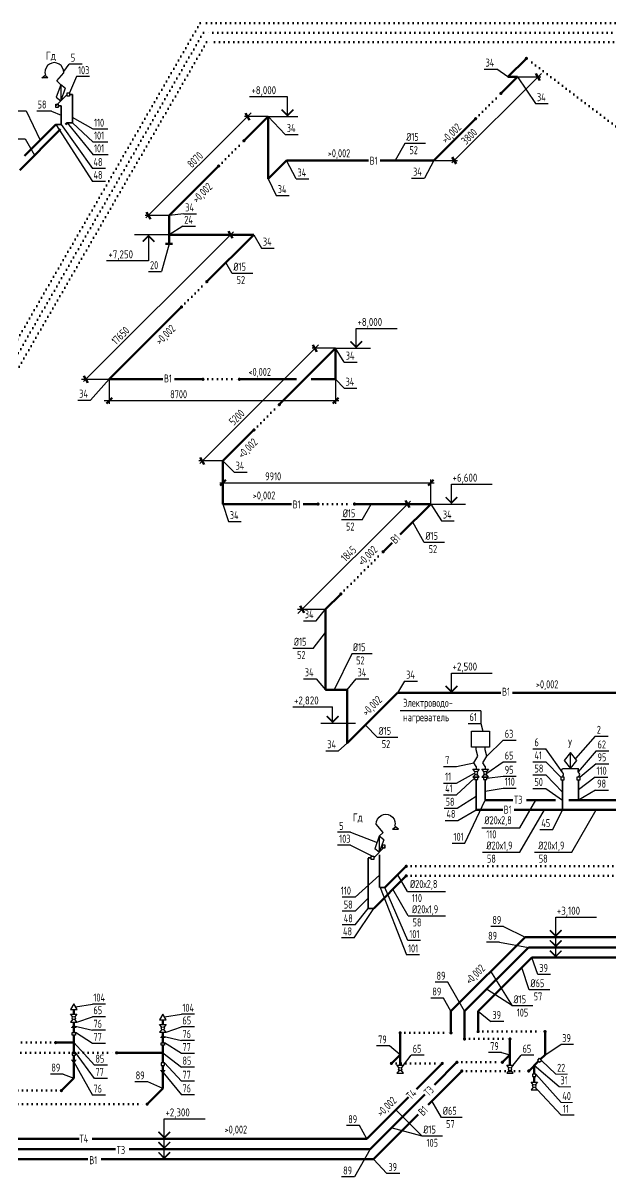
# Model space of a CAD drawing. Header units: millimetres. Extents: x 170992 to 3444916, y -723939 to 111177.
# Drawn here: x 1780852 to 1799205, y -374398 to -338361 of the extents above; entities that cross this region are included whole.
import ezdxf
from ezdxf.enums import TextEntityAlignment as Align

# ---------------------------------------------------------------- set-up
doc = ezdxf.new("R2010")
doc.units = ezdxf.units.MM
doc.linetypes.add('пунктирнаяX2', pattern=[0.5, 0, -0.5])
doc.linetypes.add('ШТРИХОВАЯ', pattern=[0.75, 0.5, -0.25])
doc.layers.add('0. В', color=1, linetype='Continuous')
doc.layers.add('028-WSS-B', color=3, linetype='Continuous')
for name, color, linetype, lineweight in [('0. В выноски', 2, 'Continuous', 25), ('_fek', 6, 'Continuous', 50), ('_tex_fek', 4, 'Continuous', 25), ('_vodo', 3, 'Continuous', 50)]:
    doc.layers.add(name, color=color, linetype=linetype, lineweight=lineweight)
doc.layers.add('0_ГТ-20_Изм.1', color=7, linetype='Continuous', true_color=0xe000e0)
doc.styles.add('GOST 2.304', font='CS_Gost2304.shx')
doc.styles.add('ГОСТ 2.304', font='cs_gost2304.shx')

# ---------------------------------------------------------------- blocks, each defined once
blk = doc.blocks.new('A$C192E26FC')
at = {"layer": '0. В выноски', "lineweight": -3, "ltscale": 100}
for p, q in [((-40, 31), (-125, 100)), ((-125, 100), (-125, -100)), ((39, 32), (123, 100)), ((123, 100), (123, -100)), ((-125, -100), (-39, -31)), ((123, -100), (38, -32))]:
    blk.add_line(p, q, dxfattribs=at)
blk.add_circle((0, 0), 50, dxfattribs=at)

msp = doc.modelspace()

# ---------------------------------------------------------------- linework, layer by layer
at = {"layer": '0. В', "color": 1, "linetype": 'ШТРИХОВАЯ', "ltscale": 250, "const_width": 50}
for points in [[(1782397, -340590), (1782304, -340590)], [(1782397, -340590), (1782397, -341475)], [(1782397, -341475), (1782224, -341475)]]:
    msp.add_lwpolyline(points, dxfattribs=at)
at = {"layer": '0. В', "color": 150, "linetype": 'ШТРИХОВАЯ', "ltscale": 250, "const_width": 50}
for points in [[(1782043, -340944), (1781950, -340944)], [(1782043, -340944), (1782043, -341528)], [(1782043, -341528), (1781871, -341528)]]:
    msp.add_lwpolyline(points, dxfattribs=at)
at = {"layer": '0. В', "color": 5, "ltscale": 250, "const_width": 50, "elevation": 24299}
for points in [[(1794995, -361989), (1794995, -362928)], [(1797691, -362928), (1797691, -361995)]]:
    msp.add_lwpolyline(points, dxfattribs=at)
at = {"layer": '0. В', "color": 1, "ltscale": 250, "const_width": 50, "elevation": 24299}
msp.add_lwpolyline([(1795278, -361989), (1795278, -362628)], dxfattribs=at)
at = {"layer": '0. В', "color": 1, "ltscale": 100, "const_width": 50, "elevation": 48599}
msp.add_lwpolyline([(1798196, -362628), (1798196, -361996)], dxfattribs=at)
at = {"layer": '0. В', "color": 1, "linetype": 'ШТРИХОВАЯ', "ltscale": 250, "const_width": 50, "elevation": 24299}
for points in [[(1791978, -364335), (1791978, -365360)], [(1792071, -364080), (1792057, -364080)], [(1792002, -365360), (1792151, -365360)]]:
    msp.add_lwpolyline(points, dxfattribs=at)
at = {"layer": '0. В', "color": 150, "linetype": 'ШТРИХОВАЯ', "ltscale": 250, "const_width": 50, "elevation": 24299}
for points in [[(1791625, -364434), (1791625, -366013)], [(1791718, -364434), (1791625, -364434)], [(1791625, -366013), (1791798, -366013)]]:
    msp.add_lwpolyline(points, dxfattribs=at)
at = {"layer": '0. В выноски'}
for p, q in [((1781432, -340068), (1781526, -339998)), ((1781620, -340068), (1781432, -340068)), ((1781554, -339957), (1781526, -339998)), ((1781620, -340068), (1781526, -339998)), ((1781530, -339914), (1781554, -339957)), ((1781907, -340165), (1782123, -339914)), ((1782028, -340286), (1781907, -340165)), ((1782028, -340286), (1781887, -340678)), ((1782028, -340286), (1782028, -340786)), ((1782170, -340395), (1782028, -340286)), ((1782170, -340395), (1782028, -340786)), ((1781871, -340944), (1782224, -340590)), ((1781887, -340678), (1782028, -340786)), ((1789109, -340661, 24299), (1787921, -340661, 24299)), ((1789109, -341281, 24299), (1789109, -340661, 24299)), ((1779755, -341103), (1780943, -341103)), ((1780943, -341103), (1781382, -342017)), ((1788503, -341281, 24299), (1789432, -341281, 24299)), ((1779744, -341977), (1780914, -341977)), ((1780914, -341977), (1781210, -342489)), ((1785411, -344970, 24299), (1784326, -344970, 24299)), ((1784768, -344970, 24299), (1784768, -345787, 24299)), ((1784768, -345787, 24299), (1783456, -345787, 24299)), ((1791255, -348519, 24299), (1791255, -347899, 24299)), ((1791255, -347899, 24299), (1792530, -347899, 24299)), ((1790611, -348519, 24299), (1791696, -348519, 24299)), ((1794226, -359282, 24299), (1794226, -358662, 24299)), ((1794226, -358662, 24299), (1795502, -358662, 24299)), ((1789275, -359721, 24299), (1790517, -359721, 24299)), ((1790517, -360224, 24299), (1790517, -359721, 24299)), ((1795146, -359841, 24299), (1792629, -359841, 24299)), ((1790147, -360224, 24299), (1791232, -360224, 24299)), ((1797944, -361144, 24299), (1797744, -361394, 24299)), ((1797944, -361144, 24299), (1797744, -361394, 24299)), ((1797744, -361394, 24299), (1797944, -361644, 24299)), ((1797744, -361394, 24299), (1797944, -361644, 24299)), ((1797944, -361644, 24299), (1797944, -361144, 24299)), ((1798144, -361394, 24299), (1797944, -361144, 24299)), ((1797944, -361644, 24299), (1797944, -361144, 24299)), ((1798144, -361394, 24299), (1797944, -361144, 24299)), ((1797944, -361644, 24299), (1798144, -361394, 24299)), ((1797944, -361644, 24299), (1798144, -361394, 24299)), ((1797692, -361644, 24299), (1798196, -361644, 24299)), ((1796364, -363491, 24299), (1796863, -362628, 24299)), ((1796366, -364251, 24299), (1797130, -362928, 24299)), ((1797984, -364251, 24299), (1798748, -362928, 24299)), ((1792095, -363636, 24299), (1791879, -363385, 24299)), ((1792382, -363538, 24299), (1792477, -363468, 24299)), ((1792382, -363538, 24299), (1792571, -363539, 24299)), ((1792472, -363385, 24299), (1792448, -363427, 24299)), ((1792448, -363427, 24299), (1792477, -363468, 24299)), ((1792571, -363539, 24299), (1792477, -363468, 24299)), ((1795176, -363491, 24299), (1796364, -363491, 24299)), ((1791974, -363757, 24299), (1791833, -364148, 24299)), ((1791974, -363757, 24299), (1792095, -363636, 24299)), ((1791974, -363757, 24299), (1791974, -364257, 24299)), ((1792116, -363865, 24299), (1791974, -363757, 24299)), ((1792116, -363865, 24299), (1791974, -364257, 24299)), ((1791798, -364434, 24299), (1792151, -364080, 24299)), ((1791974, -364257, 24299), (1791833, -364148, 24299)), ((1795196, -364251, 24299), (1796366, -364251, 24299)), ((1796815, -364251, 24299), (1797984, -364251, 24299)), ((1792854, -365482, 24299), (1792552, -364959, 24299)), ((1792875, -366242, 24299), (1792397, -365414, 24299)), ((1792854, -365482, 24299), (1794043, -365482, 24299)), ((1792875, -366242, 24299), (1794044, -366242, 24299)), ((1797483, -367548), (1797483, -366288)), ((1797483, -366288), (1798758, -366288)), ((1785260, -373847), (1785260, -372587)), ((1785260, -372587), (1786536, -372587))]:
    msp.add_line(p, q, dxfattribs=at)
at = {"layer": '0. В выноски', "ltscale": 10}
for p, q in [((1792776, -342123, 24299), (1792470, -342652, 24299)), ((1793414, -342123, 24299), (1792776, -342123, 24299)), ((1787382, -346177, 24299), (1787187, -345839, 24299)), ((1788020, -346177, 24299), (1787382, -346177, 24299)), ((1791434, -353879, 24299), (1791720, -353383, 24299)), ((1791434, -353879, 24299), (1790796, -353879, 24299)), ((1793377, -354583), (1793018, -353948, 24299)), ((1794014, -354583), (1793377, -354583)), ((1789907, -357890), (1790298, -357397, 24299)), ((1789907, -357890), (1789269, -357890)), ((1791113, -358061), (1790564, -359186, 24299)), ((1791751, -358061), (1791113, -358061)), ((1791913, -360674), (1791542, -360285, 24299)), ((1792550, -360674), (1791913, -360674)), ((1796655, -368555), (1796422, -367857)), ((1796128, -369058), (1795456, -367975)), ((1796128, -369058), (1795316, -368539)), ((1797293, -368555), (1796655, -368555)), ((1796765, -369058), (1796128, -369058)), ((1793920, -372541), (1793615, -372024)), ((1793310, -373125), (1792488, -372303)), ((1794557, -372541), (1793920, -372541)), ((1793310, -373125), (1792347, -372867)), ((1793948, -373125), (1793310, -373125))]:
    msp.add_line(p, q, dxfattribs=at)
at = {"layer": '0. В выноски', "ltscale": 20}
for p, q in [((1795146, -359841, 24299), (1795146, -360238, 24299)), ((1795146, -360238, 24299), (1795207, -360481, 24299)), ((1794995, -361055, 24299), (1794995, -360975, 24299)), ((1795047, -361261, 24299), (1794995, -361055, 24299)), ((1795278, -361055, 24299), (1795278, -360975, 24299)), ((1795330, -361261, 24299), (1795278, -361055, 24299)), ((1794929, -361466, 24299), (1795047, -361261, 24299)), ((1795211, -361466, 24299), (1795330, -361261, 24299)), ((1794995, -361581, 24299), (1794929, -361466, 24299)), ((1794995, -361581, 24299), (1794995, -361661, 24299)), ((1795278, -361581, 24299), (1795211, -361466, 24299)), ((1795278, -361581, 24299), (1795278, -361661, 24299))]:
    msp.add_line(p, q, dxfattribs=at)
at = {"layer": '0. В выноски'}
for points in [[(1782224, -340640), (1782224, -340540), (1782304, -340540), (1782304, -340640)], [(1781871, -340994), (1781871, -340894), (1781950, -340894), (1781950, -340994)], [(1796909, -370748), (1796980, -370819), (1797036, -370763), (1796966, -370692)], [(1796762, -371265), (1796862, -371265), (1796862, -371185), (1796762, -371185)]]:
    msp.add_lwpolyline(points, close=True, dxfattribs=at)
at = {"layer": '0. В выноски', "const_width": 50}
for points, elevation in [([(1789291, -341064), (1789109, -341246), (1788926, -341064)], 24299), ([(1784586, -345188), (1784768, -345006), (1784950, -345188)], 24299), ([(1791072, -348301), (1791255, -348483), (1791437, -348301)], 24299), ([(1794044, -359064), (1794226, -359247), (1794409, -359064)], 24299), ([(1790335, -360006), (1790517, -360189), (1790699, -360006)], 24299), ([(1797300, -366690), (1797483, -366872), (1797665, -366690)], 0), ([(1797300, -367010), (1797483, -367192), (1797665, -367010)], 0), ([(1797300, -367330), (1797483, -367512), (1797665, -367330)], 0)]:
    msp.add_lwpolyline(points, dxfattribs=dict(at, elevation=elevation))
at = {"layer": '0. В выноски', "ltscale": 20, "elevation": 24299}
msp.add_lwpolyline([(1794854, -360481), (1795419, -360481), (1795419, -360975), (1794854, -360975)], close=True, dxfattribs=at)
at = {"layer": '0. В выноски'}
for points, elevation in [([(1794945, -361989), (1795045, -361989), (1795045, -361909), (1794945, -361909)], 24299), ([(1795228, -361989), (1795328, -361989), (1795328, -361909), (1795228, -361909)], 24299), ([(1797641, -361995), (1797741, -361995), (1797741, -361915), (1797641, -361915)], 24299), ([(1798146, -361996), (1798246, -361996), (1798246, -361916), (1798146, -361916)], 48600), ([(1792071, -364130), (1792071, -364030), (1792151, -364030), (1792151, -364130)], 24299), ([(1791718, -364484), (1791718, -364384), (1791798, -364384), (1791798, -364484)], 24299), ([(1782385, -369888), (1782485, -369888), (1782485, -369968), (1782385, -369968)], 0), ([(1785164, -370209), (1785264, -370209), (1785264, -370288), (1785164, -370288)], 0), ([(1782385, -370595), (1782485, -370595), (1782485, -370515), (1782385, -370515)], 0), ([(1785164, -370915), (1785264, -370915), (1785264, -370835), (1785164, -370835)], 0)]:
    msp.add_lwpolyline(points, close=True, dxfattribs=dict(at, elevation=elevation))
at = {"layer": '0. В выноски', "ltscale": 100}
for points in [[(1782435, -368992), (1782331, -369172), (1782539, -369172)], [(1785214, -369312), (1785110, -369492), (1785318, -369492)]]:
    msp.add_lwpolyline(points, close=True, dxfattribs=at)
at = {"layer": '0. В выноски', "const_width": 50}
for points in [[(1785078, -372989), (1785260, -373171), (1785443, -372989)], [(1785078, -373309), (1785260, -373492), (1785443, -373309)], [(1785078, -373629), (1785260, -373812), (1785443, -373629)]]:
    msp.add_lwpolyline(points, dxfattribs=at)
at = {"layer": '0. В выноски'}
msp.add_ellipse((1781827, -339914), major_axis=(0, 317), ratio=0.936455, start_param=4.712389, end_param=7.853982, dxfattribs=at)
at = {"layer": '0. В выноски', "extrusion": (0, 0, -1)}
msp.add_ellipse((1792176, -363385, 24299), major_axis=(0, 317), ratio=0.936455, start_param=4.712389, end_param=7.853982, dxfattribs=at)
at = {"layer": '0. В выноски'}
for points in [[(1797691, -361915), (1797714, -361792), (1797692, -361772), (1797675, -361736), (1797692, -361644)], [(1797691, -361915), (1797714, -361792), (1797692, -361772), (1797675, -361736), (1797692, -361644)], [(1798196, -361915), (1798219, -361792), (1798197, -361772), (1798180, -361736), (1798196, -361644)]]:
    msp.add_spline(points, degree=3, dxfattribs=at)
at = {"layer": '028-WSS-B', "color": 4, "lineweight": 20, "ltscale": 10}
for p, q in [((1797489, -371191), (1797846, -371191)), ((1797594, -371581), (1797950, -371581)), ((1797652, -372074), (1798008, -372074))]:
    msp.add_line(p, q, dxfattribs=at)
at = {"layer": '0_ГТ-20_Изм.1', "linetype": 'Continuous', "ltscale": 100}
for p, q in [((1794226, -353383, 24299), (1794226, -352763, 24299)), ((1794226, -352763, 24299), (1795502, -352763, 24299)), ((1793583, -353383, 24299), (1794668, -353383, 24299))]:
    msp.add_line(p, q, dxfattribs=at)
at = {"layer": '0_ГТ-20_Изм.1', "lineweight": 50}
for p, q in [((1787092, -353383, 24299), (1789236, -353383, 24299)), ((1789594, -353383, 24299), (1790060, -353383, 24299)), ((1791199, -353383, 24299), (1793583, -353383, 24299)), ((1793583, -353383, 24299), (1792630, -354336, 24299)), ((1792792, -353275, 24299), (1792917, -353491, 24299)), ((1792376, -354590, 24299), (1792092, -354874, 24299)), ((1790773, -356193, 24299), (1790298, -356668, 24299)), ((1789507, -356560, 24299), (1789632, -356776, 24299)), ((1790298, -356668, 24299), (1790298, -359186, 24299)), ((1790298, -359186, 24299), (1790974, -359186, 24299))]:
    msp.add_line(p, q, dxfattribs=at)
at = {"layer": '0_ГТ-20_Изм.1', "ltscale": 15}
for p, q in [((1789434, -356804, 24299), (1792949, -353289, 24299)), ((1789419, -356668, 24299), (1790298, -356668, 24299))]:
    msp.add_line(p, q, dxfattribs=at)
at = {"layer": '0_ГТ-20_Изм.1', "linetype": 'Continuous', "ltscale": 100, "const_width": 50, "elevation": 24299}
msp.add_lwpolyline([(1794044, -353165), (1794226, -353348), (1794409, -353165)], dxfattribs=at)
at = {"layer": '0_ГТ-20_Изм.1', "const_width": 50, "elevation": 24299}
for points in [[(1792067, -354874, 1), (1792117, -354874, 1)], [(1790748, -356193, 1), (1790798, -356193, 1)]]:
    msp.add_lwpolyline(points, format="xyb", close=True, dxfattribs=at)
at = {"layer": '_fek', "linetype": 'пунктирнаяX2', "ltscale": 300}
for p, q in [((1786381, -338361), (1779918, -349554)), ((1805192, -338361), (1786381, -338361)), ((1786481, -338661), (1780047, -349804)), ((1805092, -338661), (1786481, -338661)), ((1786581, -338961), (1780176, -350054)), ((1804992, -338961), (1786581, -338961)), ((1812858, -351864), (1796565, -339464, 24299)), ((1794981, -341348, 24299), (1795772, -340557, 24299)), ((1786957, -342827, 24299), (1787748, -342036, 24299)), ((1785798, -347228, 24299), (1786589, -346437, 24299)), ((1786467, -349485, 24299), (1787606, -349485, 24299)), ((1788061, -351069, 24299), (1788852, -350278, 24299)), ((1790060, -353383, 24299), (1791199, -353383, 24299)), ((1790773, -356193, 24299), (1792110, -354856, 24299)), ((1792815, -364696, 24299), (1803475, -364696, 24299)), ((1792815, -364996, 24299), (1803475, -364996, 24299)), ((1792625, -369900), (1794211, -369900)), ((1794635, -370090), (1796053, -370090)), ((1795059, -369858), (1797148, -369858)), ((1778705, -370203), (1781870, -370203)), ((1777933, -370523), (1783773, -370523)), ((1794398, -370817), (1795816, -370817)), ((1792352, -370853), (1793938, -370853)), ((1794549, -371090), (1796638, -371090)), ((1778882, -371703), (1782047, -371703)), ((1778885, -372124), (1784725, -372124))]:
    msp.add_line(p, q, dxfattribs=at)
at = {"layer": '_tex_fek', "ltscale": 15}
for p, q in [((1782120, -339871), (1782293, -339641)), ((1782695, -339641), (1782293, -339641)), ((1795985, -340044, 24299), (1795647, -339797, 24299)), ((1782520, -340033), (1782304, -340540)), ((1782921, -340033), (1782520, -340033)), ((1797037, -339931, 24299), (1794241, -342727, 24299)), ((1796285, -340044, 24299), (1796850, -340877, 24299)), ((1796285, -340044, 24299), (1797014, -340044, 24299)), ((1781737, -341107), (1781278, -341107)), ((1781737, -341107), (1782043, -341236)), ((1787969, -341167, 24299), (1784688, -344448, 24299)), ((1781871, -341528), (1783024, -343304)), ((1782043, -341528), (1783024, -342904)), ((1782224, -341475), (1783040, -342476)), ((1783040, -341676), (1782397, -341305)), ((1782397, -341475), (1783040, -342076)), ((1788503, -341281, 24299), (1787765, -341281, 24299)), ((1789038, -341838, 24299), (1788503, -341281, 24299)), ((1783498, -341676), (1783040, -341676)), ((1783498, -342076), (1783040, -342076)), ((1783512, -342476), (1783040, -342476)), ((1789373, -343229, 24299), (1789078, -342652, 24299)), ((1793677, -342652, 24299), (1793382, -343204, 24299)), ((1793677, -342652, 24299), (1794416, -342652, 24299)), ((1783425, -342904), (1783024, -342904)), ((1783425, -343304), (1783024, -343304)), ((1788503, -343227, 24299), (1788756, -343748, 24299)), ((1785402, -344373, 24299), (1784663, -344373, 24299)), ((1785869, -344319, 24299), (1785411, -344373, 24299)), ((1782742, -349556, 24299), (1787422, -344876, 24299)), ((1785839, -344707, 24299), (1785411, -344970, 24299)), ((1788056, -344970, 24299), (1788294, -345388, 24299)), ((1785411, -345259, 24299), (1785169, -346124, 24299)), ((1790077, -348405, 24299), (1786369, -352113, 24299)), ((1790611, -348519, 24299), (1789873, -348519, 24299)), ((1790880, -348949, 24299), (1790611, -348519, 24299)), ((1782680, -349485, 24299), (1783541, -349485, 24299)), ((1782959, -350137, 24299), (1783541, -349485, 24299)), ((1783541, -349485, 24299), (1783541, -350252, 24299)), ((1790874, -349765, 24299), (1790611, -349485, 24299)), ((1790611, -349485, 24299), (1790611, -350252, 24299)), ((1783380, -350152, 24299), (1790711, -350152, 24299)), ((1787082, -352038, 24299), (1786344, -352038, 24299)), ((1787092, -352038, 24299), (1787442, -352387, 24299)), ((1786992, -352716, 24299), (1793683, -352716, 24299)), ((1793583, -353383, 24299), (1793583, -352616, 24299)), ((1787092, -353383, 24299), (1787261, -353931, 24299)), ((1793583, -353383, 24299), (1793913, -353911, 24299)), ((1790003, -357025, 24299), (1790298, -356668, 24299)), ((1790003, -358838, 24299), (1790298, -359186, 24299)), ((1790974, -359186, 24299), (1791248, -358841, 24299)), ((1792763, -358914, 24299), (1792545, -359282, 24299)), ((1798718, -360634, 24299), (1798096, -361334, 24299)), ((1790974, -360853, 24299), (1790703, -361086, 24299)), ((1795330, -361261, 24299), (1795844, -360759, 24299)), ((1797702, -361781, 24299), (1797173, -361025, 24299)), ((1798742, -361093, 24299), (1798183, -361750, 24299)), ((1795328, -361786, 24299), (1795844, -361439, 24299)), ((1797641, -361915, 24299), (1797173, -361436, 24299)), ((1794384, -361578, 24299), (1794929, -361466, 24299)), ((1794384, -362096, 24299), (1794945, -361786, 24299)), ((1798742, -361492, 24299), (1798246, -361916, 24299)), ((1794384, -362467, 24299), (1794945, -361949, 24299)), ((1795328, -361949, 24299), (1795844, -361884, 24299)), ((1797172, -361844, 24299), (1797691, -362382, 24299)), ((1798711, -361912, 24299), (1798196, -362312, 24299)), ((1794400, -362883, 24299), (1794995, -362503, 24299)), ((1795278, -362348, 24299), (1795844, -362256, 24299)), ((1797172, -362267, 24299), (1797691, -362628, 24299)), ((1798729, -362317, 24299), (1798196, -362628, 24299)), ((1794646, -363976, 24299), (1795278, -362628, 24299)), ((1794426, -363262, 24299), (1794995, -362928, 24299)), ((1797388, -363550, 24299), (1797691, -362928, 24299)), ((1791074, -363635, 24299), (1790673, -363635, 24299)), ((1791074, -363635, 24299), (1791904, -363953, 24299)), ((1791074, -364036, 24299), (1790673, -364036, 24299)), ((1791074, -364036, 24299), (1791758, -364384, 24299)), ((1791217, -365657, 24299), (1791978, -364972, 24299)), ((1792002, -365360, 24299), (1792823, -367464, 24299)), ((1792863, -367017, 24299), (1792151, -365360, 24299)), ((1791217, -365657, 24299), (1790816, -365657, 24299)), ((1791217, -366094, 24299), (1791625, -365694, 24299)), ((1791217, -366094, 24299), (1790816, -366094, 24299)), ((1791194, -366930, 24299), (1791798, -366013, 24299)), ((1791217, -366523, 24299), (1791625, -366013, 24299)), ((1791217, -366523, 24299), (1790816, -366523, 24299)), ((1795856, -366576), (1795454, -366576)), ((1795856, -366576), (1796523, -366908)), ((1791194, -366930, 24299), (1790793, -366930, 24299)), ((1793264, -367017, 24299), (1792863, -367017, 24299)), ((1795724, -367068), (1795322, -367068)), ((1795724, -367068), (1796627, -367228)), ((1793224, -367464, 24299), (1792823, -367464, 24299)), ((1796921, -368073), (1796731, -367548)), ((1797322, -368073), (1796921, -368073)), ((1794114, -368317), (1793713, -368317)), ((1794635, -369220), (1794114, -368317)), ((1782487, -369082), (1783021, -368998, 0)), ((1783422, -368998, 0), (1783021, -368998, 0)), ((1793982, -368810), (1793581, -368810)), ((1794211, -369220), (1793982, -368810)), ((1785266, -369402), (1785800, -369318, 0)), ((1786201, -369318, 0), (1785800, -369318, 0)), ((1795059, -369220), (1795457, -369541)), ((1782435, -369677, 0), (1783021, -369817, 0)), ((1782535, -369561), (1783021, -369393, 0)), ((1783422, -369393, 0), (1783021, -369393, 0)), ((1785314, -369881), (1785800, -369713, 0)), ((1786201, -369713, 0), (1785800, -369713, 0)), ((1795858, -369541), (1795457, -369541)), ((1783021, -370226, 0), (1782485, -369888, 0)), ((1783422, -369817, 0), (1783021, -369817, 0)), ((1785214, -369997, 0), (1785800, -370137, 0)), ((1782435, -370203), (1783082, -370907, 0)), ((1783422, -370226, 0), (1783021, -370226, 0)), ((1785800, -370546, 0), (1785264, -370209, 0)), ((1786201, -370137, 0), (1785800, -370137, 0)), ((1792291, -370307), (1791890, -370307)), ((1792625, -370580), (1792291, -370307)), ((1797148, -370580), (1797637, -370264)), ((1798039, -370264), (1797637, -370264)), ((1782435, -370806, 0), (1783021, -371842, 0)), ((1783082, -371320, 0), (1782485, -370515, 0)), ((1785214, -370523), (1785800, -370970, 0)), ((1786201, -370546, 0), (1785800, -370546, 0)), ((1792725, -370907), (1792969, -370596)), ((1793370, -370596), (1792969, -370596)), ((1795788, -370513), (1795387, -370513)), ((1795788, -370513), (1796053, -370580)), ((1796153, -370907), (1796398, -370596)), ((1796799, -370596), (1796398, -370596)), ((1797036, -370763), (1797489, -371191)), ((1782108, -371184, 0), (1781707, -371184, 0)), ((1782108, -371184, 0), (1782435, -371315)), ((1783484, -370907, 0), (1783082, -370907, 0)), ((1785214, -371126, 0), (1785800, -371834, 0)), ((1785800, -371411, 0), (1785264, -370835, 0)), ((1786201, -370970, 0), (1785800, -370970, 0)), ((1797594, -371581), (1796812, -370916)), ((1796862, -371185), (1797652, -372074)), ((1783484, -371320, 0), (1783082, -371320, 0)), ((1784742, -371429, 0), (1784340, -371429, 0)), ((1785214, -371635), (1784742, -371429, 0)), ((1786201, -371411, 0), (1785800, -371411, 0)), ((1783422, -371842, 0), (1783021, -371842, 0)), ((1786201, -371834, 0), (1785800, -371834, 0)), ((1796912, -371682), (1797656, -372473)), ((1798057, -372473), (1797656, -372473)), ((1791356, -372796), (1790954, -372796)), ((1791584, -373207), (1791356, -372796)), ((1791688, -373527), (1791197, -374398)), ((1791792, -373847), (1792209, -374292)), ((1791197, -374398), (1790795, -374398)), ((1792610, -374292), (1792209, -374292))]:
    msp.add_line(p, q, dxfattribs=at)
at = {"layer": '_tex_fek', "linetype": 'Continuous', "ltscale": 100}
for p, q in [((1795246, -339797, 24299), (1795647, -339797, 24299)), ((1796850, -340877, 24299), (1797251, -340877, 24299)), ((1789038, -341838, 24299), (1789439, -341838, 24299)), ((1789373, -343229, 24299), (1789775, -343229, 24299)), ((1792981, -343204, 24299), (1793382, -343204, 24299)), ((1788756, -343748, 24299), (1789157, -343748, 24299)), ((1785869, -344319, 24299), (1786270, -344319, 24299)), ((1785839, -344707, 24299), (1786240, -344707, 24299)), ((1788294, -345388, 24299), (1788695, -345388, 24299)), ((1784768, -346124, 24299), (1785169, -346124, 24299)), ((1790880, -348949, 24299), (1791281, -348949, 24299)), ((1790874, -349765, 24299), (1791276, -349765, 24299)), ((1782558, -350137, 24299), (1782959, -350137, 24299)), ((1787442, -352387, 24299), (1787843, -352387, 24299)), ((1787261, -353931, 24299), (1787662, -353931, 24299)), ((1793913, -353911, 24299), (1794314, -353911, 24299)), ((1789602, -357025, 24299), (1790003, -357025, 24299)), ((1789602, -358838, 24299), (1790003, -358838, 24299)), ((1791248, -358841, 24299), (1791649, -358841, 24299)), ((1792763, -358914, 24299), (1793165, -358914, 24299)), ((1794745, -360238, 24299), (1795146, -360238, 24299)), ((1798718, -360634, 24299), (1799119, -360634, 24299)), ((1790302, -361086, 24299), (1790703, -361086, 24299)), ((1795844, -360759, 24299), (1796245, -360759, 24299)), ((1796772, -361025, 24299), (1797173, -361025, 24299)), ((1798742, -361093, 24299), (1799143, -361093, 24299)), ((1795844, -361439, 24299), (1796245, -361439, 24299)), ((1796772, -361436, 24299), (1797173, -361436, 24299)), ((1793983, -361578, 24299), (1794384, -361578, 24299)), ((1798742, -361492, 24299), (1799143, -361492, 24299)), ((1793983, -362096, 24299), (1794384, -362096, 24299)), ((1795844, -361884, 24299), (1796245, -361884, 24299)), ((1796771, -361844, 24299), (1797172, -361844, 24299)), ((1798711, -361912, 24299), (1799112, -361912, 24299)), ((1793983, -362467, 24299), (1794384, -362467, 24299)), ((1795844, -362256, 24299), (1796245, -362256, 24299)), ((1796771, -362267, 24299), (1797172, -362267, 24299)), ((1798729, -362317, 24299), (1799131, -362317, 24299)), ((1793999, -362883, 24299), (1794400, -362883, 24299)), ((1794025, -363262, 24299), (1794426, -363262, 24299)), ((1796987, -363550, 24299), (1797388, -363550, 24299)), ((1794245, -363976, 24299), (1794646, -363976, 24299))]:
    msp.add_line(p, q, dxfattribs=at)
at = {"layer": '_vodo'}
for p, q in [((1796565, -339464, 24299), (1795985, -340044, 24299)), ((1796285, -340044, 24299), (1795772, -340557, 24299)), ((1795985, -340044, 24299), (1796285, -340044, 24299)), ((1796861, -339936, 24299), (1796986, -340153, 24299)), ((1787792, -341173, 24299), (1787917, -341389, 24299)), ((1788503, -341281, 24299), (1787748, -342036, 24299)), ((1794981, -341348, 24299), (1793677, -342652, 24299)), ((1789078, -342652, 24299), (1788503, -343227, 24299)), ((1791641, -342652, 24299), (1789078, -342652, 24299)), ((1793677, -342652, 24299), (1792000, -342652, 24299)), ((1794253, -342544, 24299), (1794378, -342760, 24299)), ((1786957, -342827, 24299), (1785411, -344373, 24299)), ((1784701, -344265, 24299), (1784826, -344481, 24299)), ((1787265, -344862, 24299), (1787390, -345078, 24299)), ((1785411, -344970, 24299), (1788056, -344970, 24299)), ((1785411, -344970, 24299), (1785411, -345259, 24299)), ((1788056, -344970, 24299), (1786589, -346437, 24299)), ((1785301, -345259, 24299), (1785522, -345259, 24299)), ((1785798, -347228, 24299), (1783541, -349485, 24299)), ((1789900, -348410, 24299), (1790025, -348627, 24299)), ((1790611, -348519, 24299), (1788852, -350278, 24299)), ((1782750, -349377, 24299), (1782875, -349593, 24299)), ((1783541, -349485, 24299), (1785216, -349485, 24299)), ((1785575, -349485, 24299), (1786467, -349485, 24299)), ((1787606, -349485, 24299), (1789393, -349485, 24299)), ((1789845, -349485, 24299), (1790611, -349485, 24299)), ((1783629, -350064, 24299), (1783452, -350241, 24299)), ((1790700, -350064, 24299), (1790523, -350241, 24299)), ((1788061, -351069, 24299), (1787092, -352038, 24299)), ((1786381, -351930, 24299), (1786506, -352146, 24299)), ((1787003, -352804, 24299), (1787180, -352628, 24299)), ((1793495, -352804, 24299), (1793671, -352628, 24299)), ((1794211, -369220), (1796523, -366908)), ((1796523, -366908), (1804138, -366908)), ((1794635, -369220), (1796627, -367228)), ((1795059, -369220), (1796731, -367548)), ((1796627, -367228), (1803659, -367228)), ((1796731, -367548), (1802982, -367548)), ((1794211, -369900), (1794211, -369220)), ((1794635, -370090), (1794635, -369220)), ((1795059, -369858), (1795059, -369220)), ((1792625, -370580), (1792625, -369900)), ((1796053, -370907), (1796053, -370090)), ((1797148, -370580), (1797148, -369858)), ((1781870, -370203), (1782435, -370203)), ((1783773, -370523), (1785214, -370523)), ((1792352, -370853), (1792625, -370580)), ((1792625, -370580), (1792625, -370907)), ((1793693, -371521), (1794398, -370817)), ((1795816, -370817), (1796053, -370580)), ((1796638, -371090), (1796945, -370784)), ((1797001, -370727), (1797148, -370580)), ((1793137, -371654), (1793938, -370853)), ((1793495, -372144), (1794549, -371090)), ((1796812, -371185), (1796812, -370916)), ((1782047, -371703), (1782435, -371315)), ((1796812, -371434), (1796812, -371265)), ((1784725, -372124), (1785214, -371635)), ((1791584, -373207), (1792883, -371907)), ((1791688, -373527), (1793392, -371823)), ((1791792, -373847), (1793189, -372450)), ((1782605, -373207), (1777802, -373207)), ((1791584, -373207), (1783006, -373207)), ((1783741, -373527), (1777058, -373527)), ((1791688, -373527), (1784167, -373527)), ((1782876, -373847), (1776314, -373847)), ((1791792, -373847), (1783286, -373847))]:
    msp.add_line(p, q, dxfattribs=at)
at = {"layer": '_vodo', "ltscale": 15}
for p, q in [((1780893, -342506), (1781871, -341528)), ((1782174, -341525), (1782224, -341475)), ((1788503, -343227, 24299), (1788503, -341281, 24299)), ((1780749, -342950), (1782022, -341677)), ((1785411, -344373, 24299), (1785411, -344970, 24299)), ((1790611, -349485, 24299), (1790611, -348519, 24299)), ((1787092, -352038, 24299), (1787092, -353383, 24299)), ((1790974, -359186, 24299), (1790974, -360853, 24299)), ((1790974, -360853, 24299), (1792545, -359282, 24299)), ((1792545, -359282, 24299), (1795773, -359282, 24299)), ((1796132, -359282, 24299), (1799889, -359282, 24299)), ((1796145, -362628, 24299), (1795278, -362628, 24299)), ((1797470, -362628, 24299), (1796571, -362628, 24299)), ((1799629, -362628, 24299), (1797894, -362628, 24299)), ((1795826, -362928, 24299), (1794995, -362928, 24299)), ((1800417, -362928, 24299), (1796184, -362928, 24299)), ((1792815, -364696, 24299), (1792151, -365360, 24299)), ((1792815, -364996, 24299), (1791798, -366013, 24299)), ((1782435, -369172), (1782435, -369313)), ((1782435, -369888), (1782435, -369561)), ((1785214, -369492), (1785214, -369633)), ((1782435, -370203), (1782435, -369968)), ((1785214, -370209), (1785214, -369881)), ((1782435, -370515), (1782435, -370203)), ((1785214, -370523), (1785214, -370288)), ((1782435, -371315), (1782435, -370595)), ((1785214, -370835), (1785214, -370523)), ((1785214, -371635), (1785214, -370915))]:
    msp.add_line(p, q, dxfattribs=at)
at = {"layer": '_vodo', "const_width": 50, "elevation": 24299}
for points in [[(1796540, -339464, 1), (1796590, -339464, 1)], [(1795747, -340557, 1), (1795797, -340557, 1)], [(1794956, -341348, 1), (1795006, -341348, 1)], [(1787723, -342036, 1), (1787773, -342036, 1)], [(1786932, -342827, 1), (1786982, -342827, 1)], [(1786564, -346437, 1), (1786614, -346437, 1)], [(1785773, -347228, 1), (1785823, -347228, 1)], [(1786442, -349485, 1), (1786492, -349485, 1)], [(1787581, -349485, 1), (1787631, -349485, 1)], [(1788827, -350278, 1), (1788877, -350278, 1)], [(1788036, -351069, 1), (1788086, -351069, 1)], [(1790035, -353383, 1), (1790085, -353383, 1)], [(1791174, -353383, 1), (1791224, -353383, 1)], [(1792790, -364696, 1), (1792840, -364696, 1)], [(1792790, -364996, 1), (1792840, -364996, 1)]]:
    msp.add_lwpolyline(points, format="xyb", close=True, dxfattribs=at)
at = {"layer": '_vodo', "ltscale": 15, "elevation": 0}
for points in [[(1782435, -369612, 0, 180, 0), (1782435, -369742, 200, 200, 0)], [(1785214, -369932, 0, 180, 0), (1785214, -370062, 200, 200, 0)], [(1782435, -370871, 0, 180, 0), (1782435, -370741, 200, 200, 0)], [(1785214, -371191, 0, 180, 0), (1785214, -371061, 200, 200, 0)]]:
    msp.add_lwpolyline(points, format="xyseb", dxfattribs=at)
at = {"layer": '_vodo', "const_width": 50}
for points in [[(1792600, -369900, 1), (1792650, -369900, 1)], [(1794186, -369900, 1), (1794236, -369900, 1)], [(1794610, -370090, 1), (1794660, -370090, 1)], [(1795034, -369858, 1), (1795084, -369858, 1)], [(1796028, -370090, 1), (1796078, -370090, 1)], [(1797123, -369858, 1), (1797173, -369858, 1)], [(1781845, -370203, 1), (1781895, -370203, 1)], [(1783748, -370523, 1), (1783798, -370523, 1)], [(1792327, -370853, 1), (1792377, -370853, 1)], [(1793913, -370853, 1), (1793963, -370853, 1)], [(1794373, -370817, 1), (1794423, -370817, 1)], [(1795791, -370817, 1), (1795841, -370817, 1)], [(1794524, -371090, 1), (1794574, -371090, 1)], [(1796613, -371090, 1), (1796663, -371090, 1)], [(1782022, -371703, 1), (1782072, -371703, 1)], [(1784700, -372124, 1), (1784750, -372124, 1)]]:
    msp.add_lwpolyline(points, format="xyb", close=True, dxfattribs=at)

# ---------------------------------------------------------------- block references
at = {"layer": '0. В выноски', "ltscale": 100, "xscale": -1, "rotation": 90}
for p in [(1794995, -361786, 24299), (1795278, -361786, 24299)]:
    msp.add_blockref('A$C192E26FC', p, dxfattribs=at)
at = {"layer": '0. В выноски', "ltscale": 100, "rotation": 89.99999999999999}
for p in [(1782435, -369436), (1785214, -369756), (1792625, -371030), (1796053, -371030), (1796812, -371557)]:
    msp.add_blockref('A$C192E26FC', p, dxfattribs=at)

# ---------------------------------------------------------------- texts
at = {"layer": '0. В выноски', "style": 'GOST 2.304'}
for p in [(1781567, -339380), (1791147, -363170, 24299)]:
    msp.add_text('Гд', height=250, dxfattribs=at).set_placement(p, align=Align.MIDDLE_LEFT)
at = {"layer": '0. В выноски', "style": 'ГОСТ 2.304'}
for s, p in [('+8,000', (1787980, -340582, 24299)), ('+7,250', (1783515, -345708, 24299)), ('+8,000', (1791290, -347820, 24299)), ('+2,500', (1794261, -358583, 24299)), ('+2,820', (1789310, -359642, 24299)), ('+3,100', (1797518, -366209)), ('+2,300', (1785295, -372508))]:
    msp.add_text(s, height=250, dxfattribs=at).set_placement(p)
at = {"layer": '0. В выноски', "ltscale": 10, "style": 'GOST 2.304', "width": 0.85}
for s, p in [('%%C15', (1792813, -341915, 24299)), ('%%C15', (1787419, -345970, 24299)), ('%%C15', (1790833, -353671, 24299)), ('%%C15', (1793414, -354376)), ('%%C15', (1789306, -357683)), ('%%C15', (1791150, -357853)), ('%%C15', (1791950, -360467)), ('%%C65', (1796693, -368348)), ('%%C15', (1796165, -368850)), ('%%C65', (1793957, -372333)), ('%%C15', (1793347, -372918))]:
    msp.add_text(s, height=250, dxfattribs=at).set_placement(p, align=Align.MIDDLE_LEFT)
at = {"layer": '0. В выноски', "style": 'GOST 2.304', "width": 0.85}
for s, p in [('Электроводо-', (1792716, -359589, 24299)), ('нагреватель', (1792716, -360042, 24299)), ('%%C20х2,8', (1795254, -363258, 24299)), ('%%C20х1,9', (1795316, -364047, 24299)), ('%%C20х1,9', (1796935, -364047, 24299)), ('%%C20х2,8', (1792933, -365249, 24299)), ('%%C20х1,9', (1792995, -366038, 24299))]:
    msp.add_text(s, height=250, dxfattribs=at).set_placement(p, align=Align.MIDDLE_LEFT)
at = {"layer": '0_ГТ-20_Изм.1', "ltscale": 15, "style": 'GOST 2.304', "width": 0.8}
for s, p in [('8070', (1786037, -342814, 24299)), ('17650', (1783671, -348342, 24299)), ('5200', (1787341, -350856, 24299)), ('1845', (1790838, -355115, 24299))]:
    msp.add_text(s, height=250, rotation=45, dxfattribs=at).set_placement(p, align=Align.MIDDLE_LEFT)
at = {"layer": '0_ГТ-20_Изм.1', "linetype": 'Continuous', "ltscale": 100, "style": 'ГОСТ 2.304', "width": 0.85}
msp.add_text('9910', height=250, dxfattribs=at).set_placement((1788412, -352642, 24299))
at = {"layer": '0_ГТ-20_Изм.1', "linetype": 'Continuous', "ltscale": 100, "style": 'ГОСТ 2.304'}
msp.add_text('+6,600', height=250, dxfattribs=at).set_placement((1794261, -352684, 24299))
at = {"layer": '_tex_fek', "ltscale": 15, "style": 'ГОСТ 2.304', "width": 0.85}
for s, p in [('5', (1782342, -339565)), ('103', (1782568, -339957)), ('58', (1781306, -341030)), ('110', (1783067, -341599)), ('101', (1783067, -341999)), ('101', (1783067, -342399)), ('52', (1792914, -342455, 24299)), ('48', (1783051, -342827)), ('48', (1783051, -343227)), ('52', (1787520, -346509, 24299)), ('52', (1790934, -354211, 24299)), ('52', (1793515, -354915)), ('52', (1789407, -358222)), ('52', (1791251, -358393)), ('52', (1792051, -361006)), ('5', (1790722, -363559, 24299)), ('110', (1795315, -363823, 24299)), ('103', (1790722, -363960, 24299)), ('58', (1795335, -364584, 24299)), ('58', (1796953, -364584, 24299)), ('110', (1790774, -365581, 24299)), ('58', (1790864, -366017, 24299)), ('110', (1792993, -365814, 24299)), ('48', (1790864, -366447, 24299)), ('58', (1793013, -366574, 24299)), ('89', (1795503, -366499)), ('48', (1790841, -366854, 24299)), ('101', (1792911, -366940, 24299)), ('89', (1795371, -366992)), ('101', (1792871, -367387, 24299)), ('39', (1796969, -367996)), ('89', (1793762, -368240)), ('89', (1793630, -368733)), ('57', (1796794, -368887)), ('104', (1783048, -368921, 0)), ('104', (1785827, -369241, 0)), ('65', (1783048, -369316, 0)), ('39', (1795505, -369464)), ('105', (1796266, -369390)), ('76', (1783048, -369740, 0)), ('65', (1785827, -369636, 0)), ('77', (1783048, -370149, 0)), ('76', (1785827, -370060, 0)), ('79', (1791938, -370230)), ('39', (1797686, -370188)), ('77', (1785827, -370469, 0)), ('65', (1793018, -370520)), ('79', (1795436, -370437)), ('65', (1796446, -370520)), ('85', (1783110, -370831, 0)), ('85', (1785827, -370893, 0)), ('89', (1781734, -371108, 0)), ('77', (1783110, -371243, 0)), ('89', (1784368, -371353, 0)), ('77', (1785827, -371334, 0)), ('76', (1783048, -371765, 0)), ('76', (1785827, -371758, 0)), ('11', (1797704, -372397)), ('89', (1791003, -372720)), ('57', (1794058, -372873)), ('105', (1793448, -373458)), ('39', (1792257, -374215)), ('89', (1790844, -374322))]:
    msp.add_text(s, height=250, dxfattribs=at).set_placement(p)
at = {"layer": '_tex_fek', "linetype": 'Continuous', "ltscale": 100, "style": 'ГОСТ 2.304', "width": 0.85}
for s, p in [('34', (1795292, -339720, 24299)), ('34', (1796896, -340801, 24299)), ('34', (1789084, -341762, 24299)), ('>0,002', (1790365, -342552, 24299)), ('В1', (1791672, -342784, 24299)), ('34', (1789420, -343153, 24299)), ('34', (1793027, -343128, 24299)), ('34', (1788803, -343672, 24299)), ('34', (1785915, -344243, 24299)), ('24', (1785885, -344630, 24299)), ('34', (1788340, -345311, 24299)), ('20', (1784815, -346047, 24299)), ('34', (1790926, -348872, 24299)), ('<0,002', (1787888, -349379, 24299)), ('В1', (1785247, -349586, 24299)), ('34', (1790921, -349688, 24299)), ('34', (1782605, -350060, 24299)), ('8700', (1785444, -350078, 24299)), ('34', (1787488, -352310, 24299)), ('>0,002', (1788024, -353239, 24299)), ('В1', (1789266, -353520, 24299)), ('34', (1787307, -353855, 24299)), ('34', (1793959, -353835, 24299)), ('34', (1789648, -356949, 24299)), ('34', (1789648, -358762, 24299)), ('34', (1791294, -358765, 24299)), ('34', (1792810, -358837, 24299)), ('>0,002', (1796863, -359138, 24299)), ('В1', (1795804, -359370, 24299)), ('61', (1794791, -360161, 24299)), ('2', (1798764, -360558, 24299)), ('63', (1795890, -360683, 24299)), ('6', (1796818, -360948, 24299)), ('34', (1790349, -361009, 24299)), ('62', (1798788, -361016, 24299)), ('7', (1794029, -361501, 24299)), ('65', (1795890, -361362, 24299)), ('41', (1796818, -361359, 24299)), ('95', (1798788, -361416, 24299)), ('11', (1794029, -362020, 24299)), ('95', (1795890, -361808, 24299)), ('58', (1796818, -361768, 24299)), ('110', (1798757, -361836, 24299)), ('41', (1794029, -362391, 24299)), ('110', (1795890, -362179, 24299)), ('50', (1796818, -362190, 24299)), ('98', (1798776, -362240, 24299)), ('Т3', (1796178, -362743, 24299)), ('58', (1794045, -362807, 24299)), ('В1', (1795856, -363053, 24299)), ('48', (1794071, -363185, 24299)), ('45', (1797033, -363473, 24299)), ('101', (1794291, -363900, 24299)), ('22', (1797525, -371115)), ('31', (1797630, -371504)), ('40', (1797688, -371998)), ('>0,002', (1787144, -373043)), ('Т4', (1782613, -373327)), ('Т3', (1783774, -373681)), ('В1', (1782916, -374000))]:
    msp.add_text(s, height=250, dxfattribs=at).set_placement(p)
for s, p in [('>0,002', (1794059, -342139, 24299)), ('>0,002', (1786286, -343999, 24299)), ('>0,002', (1785137, -348430, 24299)), ('<0,002', (1787700, -351979, 24299)), ('В1', (1792476, -354647, 24299)), ('<0,002', (1791444, -355335, 24299)), ('>0,002', (1791585, -360020, 24299)), ('<0,002', (1794804, -368408)), ('Т4', (1792967, -372003)), ('Т3', (1793516, -371899)), ('>0,002', (1792040, -372539)), ('В1', (1793339, -372512))]:
    msp.add_text(s, height=250, rotation=45, dxfattribs=at).set_placement(p)
at = {"layer": '_tex_fek', "ltscale": 15, "style": 'GOST 2.304', "width": 0.8}
msp.add_text('3800', height=250, rotation=45, dxfattribs=at).set_placement((1794596, -342087, 24299), align=Align.MIDDLE_LEFT)
at = {"layer": '_tex_fek', "linetype": 'Continuous', "ltscale": 100, "style": 'GOST 2.304'}
msp.add_text('У', height=250, dxfattribs=at).set_placement((1797869, -360866, 24299), align=Align.MIDDLE_LEFT)

doc.saveas('drawing.dxf')
